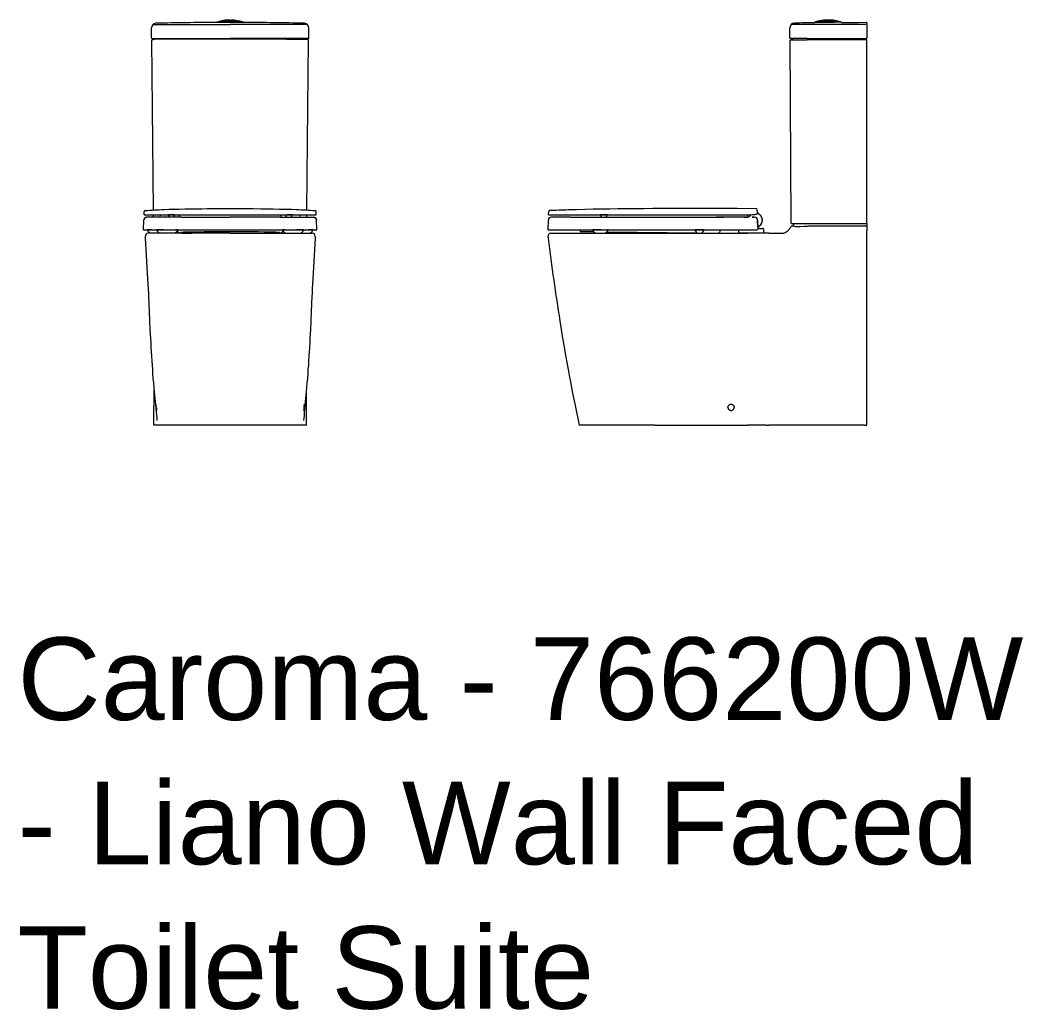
# Model space of a CAD drawing. Header units: millimetres. Extents: x 6670 to 127750, y 41694 to 79093.
# Drawn here: x 78319 to 80385, y 53176 to 55216 of the extents above; entities that cross this region are included whole.
import ezdxf

# ---------------------------------------------------------------- set-up
doc = ezdxf.new("R2010")
doc.units = ezdxf.units.MM
doc.header["$LTSCALE"] = 1000
doc.layers.add('I-E_40_15-FIXTURES', color=8, linetype='Continuous', lineweight=13)
doc.layers.add('I-Z_20_10_90-TEXT', color=7, linetype='Continuous', lineweight=13)
doc.styles.add('1.7mm THIN', font='HelveticaNowDisplay-Thin.ttf', dxfattribs={"height": 1.7})

# ---------------------------------------------------------------- blocks, each defined once
blk = doc.blocks.new('liano wf cc suite side')
for p, q in [((-107.5, 829.2), (-107.5, 829.7)), ((-107.4, 829), (-107.4, 829)), ((-106.5, 829.9), (-66.9, 829.9)), ((-104.9, 830.7), (-104.4, 830.9)), ((-104.9, 830.7), (-104.9, 830.7)), ((-104.8, 830.7), (-104.3, 830.9)), ((-104.2, 830.9), (-104.8, 830.7)), ((-104.8, 830.7), (-104.8, 830.7)), ((-104.6, 830.7), (-104, 830.9)), ((-104.2, 830.8), (-104.6, 830.7)), ((-104.6, 830.7), (-104.6, 830.7)), ((-104.4, 830.7), (-103.8, 830.9)), ((-104.3, 830.7), (-104.4, 830.7)), ((-104.3, 830.9), (-103.7, 831.1)), ((-104, 830.8), (-104.3, 830.7)), ((-103.7, 831), (-104.2, 830.9)), ((-103.6, 831), (-104.2, 830.8)), ((-104, 830.9), (-103.5, 831.1)), ((-103.4, 831), (-104, 830.8)), ((-103.8, 830.9), (-103.2, 831.1)), ((-103.7, 831.1), (-103.1, 831.2)), ((-103.1, 831.2), (-103.7, 831)), ((-103, 831.2), (-103.6, 831)), ((-103.6, 830.7), (-103.4, 830.8)), ((-103.6, 830.7), (-103.4, 830.7)), ((-103.5, 831.1), (-103.1, 831.2)), ((-102.8, 831.2), (-103.4, 831)), ((-103.2, 831.1), (-102.8, 831.2)), ((-103.1, 831.2), (-102.5, 831.4)), ((-103.1, 831.2), (-103.1, 831.2)), ((-103, 831.2), (-103.1, 831.2)), ((-103.1, 831.2), (-103, 831.2)), ((-102.9, 831.3), (-103, 831.2)), ((-103, 831.2), (-102.9, 831.2)), ((-102.9, 831.2), (-103, 831.2)), ((-102.9, 831.3), (-102.5, 831.4)), ((-102.9, 831.3), (-102.9, 831.3)), ((-102.8, 831.3), (-102.9, 831.3)), ((-102.9, 831.3), (-102.9, 831.3)), ((-102.8, 831.3), (-102.9, 831.3)), ((-102.9, 831.2), (-102.8, 831.3)), ((-102.9, 831.2), (-102.9, 831.2)), ((-102.8, 831.2), (-102.9, 831.2)), ((-102.5, 831.4), (-102.8, 831.3)), ((-102.8, 831.3), (-102.8, 831.3)), ((-102.8, 831.3), (-102.8, 831.3)), ((-102.8, 831.3), (-102.8, 831.3)), ((-102.8, 831.3), (-102.8, 831.3)), ((-102.8, 831.3), (-102.8, 831.3)), ((-102.8, 831.3), (-102.8, 831.3)), ((-102.8, 831.3), (-102.8, 831.3)), ((-102.7, 831.3), (-102.8, 831.2)), ((-102.6, 831.2), (-102.8, 831.2)), ((-102.8, 831.2), (-102.8, 831.2)), ((-102.8, 831.2), (-102.7, 831.2)), ((-102.8, 831.2), (-102.8, 831.2)), ((-102.7, 831.3), (-102.7, 831.3)), ((-102.6, 831.3), (-102.7, 831.3)), ((-102.7, 831.2), (-102.6, 831.2)), ((-102.6, 831.4), (-102.5, 831.4)), ((-102.4, 831.4), (-102.6, 831.4)), ((-102.6, 831.3), (-102.6, 831.3)), ((-102.6, 831.3), (-102.6, 831.3)), ((-102.6, 831.3), (-102.6, 831.3)), ((-102.6, 831.3), (-102.6, 831.3)), ((-102.6, 831.3), (-102.6, 831.3)), ((-102.6, 831.3), (-102.6, 831.3)), ((-102.6, 831.2), (-102.6, 831.3)), ((-102.5, 831.2), (-102.6, 831.2)), ((-102.4, 831.4), (-102.5, 831.4)), ((-102.5, 831.4), (-102.5, 831.4)), ((-102.5, 831.3), (-102.4, 831.4)), ((-102.5, 831.4), (-102.5, 831.3)), ((-102.4, 831.4), (-102.5, 831.4)), ((-102.5, 831.4), (-102.4, 831.4)), ((-102.5, 831.4), (-102.5, 831.4)), ((-102.5, 831.4), (-102.5, 831.4)), ((-102.5, 831.4), (-102.4, 831.4)), ((-102.4, 831.3), (-102.5, 831.2)), ((-102.4, 831.4), (-102.3, 831.4)), ((-102.4, 831.4), (-102.4, 831.4)), ((-102.3, 831.4), (-102.4, 831.4)), ((-102.4, 831.4), (-102.3, 831.4)), ((-102.4, 831.4), (-102.4, 831.4)), ((-102.3, 831.3), (-102.4, 831.3)), ((-102.3, 831.4), (-102.2, 831.4)), ((-102.3, 831.4), (-102.3, 831.4)), ((-102.3, 831.4), (-102.3, 831.4)), ((-102.3, 831.4), (-102.3, 831.4)), ((-102.3, 831.4), (-102.3, 831.4)), ((-102.2, 831.3), (-102.3, 831.3)), ((-102.2, 831.4), (-102.2, 831.3)), ((-102.1, 831.4), (-102.2, 831.4)), ((-102.2, 831.4), (-102.1, 831.4)), ((-102.2, 831.4), (-102.2, 831.4)), ((-102.1, 831.4), (-102.1, 831.4)), ((-102.1, 831.4), (-102.1, 831.4)), ((-102.1, 831.4), (-102.1, 831.4)), ((-102.1, 831.4), (-102.1, 831.4)), ((-101.5, 831.3), (-101.3, 831.4)), ((-101.3, 831.4), (-101.2, 831.4)), ((-100.6, 831.9), (-70.1, 831.9)), ((-99.4, 831.9), (-100.6, 831.9)), ((-99.3, 832.1), (-60.7, 832.1)), ((-60.7, 832.1), (-99.3, 832.1)), ((-99, 832.3), (-99, 832.3)), ((-97.7, 832.5), (-97.9, 832.5)), ((-97.9, 832.5), (-97.9, 832.5)), ((-80, 834.4), (-80, 834.3)), ((-70.1, 831.9), (-59.4, 831.9)), ((-53.5, 829.9), (-66.8, 829.9)), ((-61, 832.3), (-61, 832.3)), ((-59.4, 831.9), (-60.6, 831.9)), ((-52.5, 829.5), (-52.5, 829.7)), ((-0.6, 828.9), (-0.6, 828.9)), ((0, 827.5), (0, 825.7)), ((-159, 818.2), (-159, 818.4)), ((-159, 797.5), (-159, 818.2)), ((-156.3, 825.1), (-156.4, 825.1)), ((-156.3, 824.9), (-156.3, 824.9)), ((-123, 824.9), (-125.6, 824.9)), ((0, 825.7), (0, 818.2)), ((0, 818.2), (0, 797.5)), ((-125.6, 796.5), (-158, 796.5)), ((-156, 416), (-158, 792.9)), ((-157.2, 793.8), (-153.4, 794.9)), ((-156.8, 793.5), (-125.6, 793.5)), ((-152.7, 795.6), (-152.5, 796.5)), ((-123, 796.5), (-125.6, 796.5)), ((-125.6, 793.5), (-123, 793.5)), ((-123, 796.5), (-2, 796.5)), ((-2.1, 793.5), (-123, 793.5)), ((-123, 793.5), (-123, 793.5)), ((-6.2, 795.3), (-1.2, 793.9)), ((-0.7, 793.8), (-5.6, 795.1)), ((-5.3, 795.6), (-5.5, 796.5)), ((-2, 793.5), (-2.1, 793.5)), ((-1, 796.5), (-2, 796.5)), ((0, 416), (0, 792.9)), ((-656, 433.3), (-655.7, 439.8)), ((-226, 441.1), (-226.1, 443.7)), ((-226, 441.1), (-225.8, 435.5)), ((-657, 402.2), (-656.3, 423)), ((-656, 433.3), (-244.7, 433.3)), ((-610.5, 428.2), (-610.4, 428.2)), ((-535.8, 433.1), (-549.3, 433.1)), ((-535, 433.1), (-535.8, 433.1)), ((-535, 433.1), (-535.1, 433.1)), ((-534.8, 433.1), (-535, 433.1)), ((-246.2, 428.3), (-245.4, 428.3)), ((-245.4, 428.3), (-246.2, 428.3)), ((-245, 428.3), (-245.4, 433.3)), ((-236.2, 428.2), (-232.7, 428.2)), ((-232.7, 428.2), (-236.2, 428.2)), ((-225.4, 422.9), (-224.7, 404.2)), ((-224.9, 408.3), (-225.3, 421.4)), ((-220.7, 433.3), (-220.6, 433.2)), ((-217.5, 429.5), (-217.7, 429.8)), ((-155, 415), (-123, 415)), ((-151, 415), (-151.9, 411.7)), ((-123, 415), (-120.5, 415)), ((-120.5, 415), (-2, 415)), ((-1, 415), (-2, 415)), ((0, 415), (-1, 415)), ((0, 415), (0, 411.7)), ((-657, 402.2), (-243.6, 402.2)), ((-655.7, 393), (-655.7, 393)), ((-651.2, 395), (-479.4, 395)), ((-578.1, 398), (-588.4, 398.1)), ((-571.4, 397.9), (-578.1, 398)), ((-562.8, 397.8), (-571.5, 397.9)), ((-547.6, 402), (-565.5, 402)), ((-561.5, 402), (-561.5, 402.2)), ((-556, 395), (-556, 395)), ((-556, 395), (-542.7, 395)), ((-547.6, 402), (-534.3, 402)), ((-544.1, 402.2), (-544.1, 402.2)), ((-544.1, 402.2), (-543.5, 402.2)), ((-543.5, 402.2), (-540.4, 402.2)), ((-537.2, 402), (-537.2, 402.2)), ((-349.1, 395), (-536.2, 397.4)), ((-533.2, 402), (-534.3, 402)), ((-479.4, 395), (-433.1, 395)), ((-433.1, 395), (-413.4, 395)), ((-413.4, 395), (-245.9, 395)), ((-335.5, 402), (-354.5, 402)), ((-350.5, 402), (-350.5, 402.2)), ((-339.5, 402.2), (-339.5, 402)), ((-264.1, 395), (-264, 402.2)), ((-252.2, 395), (-264.1, 395)), ((-212.9, 395), (-252.2, 395)), ((-208.5, 395), (-245.9, 395)), ((-243.6, 402.2), (-240.5, 402.2)), ((-240.5, 402.2), (-226.7, 402.2)), ((-228.3, 402.2), (-228.3, 402.2)), ((-227, 402.2), (-226.9, 402.2)), ((-224.5, 404.1), (-224.4, 404.5)), ((-224.4, 404.5), (-224.4, 404.5)), ((-224.3, 405.2), (-215.1, 405.2)), ((-215.1, 405.2), (-214.5, 405.2)), ((-212.4, 395), (-212.9, 395)), ((-212.4, 395), (-212.5, 403.2)), ((-201.9, 395), (-208.5, 395)), ((-201.9, 395), (-178, 395)), ((-154.1, 409.9), (-155, 409.8)), ((-1, 409.4), (-121, 409.4)), ((0, 411.7), (0, 410.2)), ((0, 410.2), (0, 408.1)), ((0, 408.1), (0, 400.7)), ((0, 400.7), (0, 400)), ((0, 395), (0, 400)), ((0, 395.1), (0, 395)), ((0, 389), (0, 395)), ((0, 395), (0, 395)), ((-657.2, 388.3), (-656.8, 385)), ((0, 367.3), (0, 389)), ((0, 8), (0, 367.3)), ((-436.8, 0), (-593, 0)), ((-436.8, 0), (-401, 0)), ((-401, 0), (-385.1, 0)), ((-385.1, 0), (-245.9, 0)), ((-207.7, 0), (-245.9, 0)), ((-207.7, 0), (-201.9, 0)), ((-5, 0), (-201.9, 0)), ((-4.9, 0), (-5, 0)), ((-4.9, 0), (-3, 0)), ((-4.6, 0), (0, 0)), ((-3, 0), (0, 0)), ((0, 0), (0, 8))]:
    blk.add_line(p, q)
for points in [[(-101.5, 831.3), (-101.4, 831.4), (-101.4, 831.4), (-101.4, 831.4), (-101.4, 831.4), (-101.4, 831.4), (-101.5, 831.4), (-101.5, 831.4), (-101.6, 831.4), (-101.9, 831.4), (-102.6, 831.2), (-103.6, 830.9), (-103.8, 830.8), (-103.9, 830.8), (-103.9, 830.7), (-103.9, 830.7), (-103.9, 830.7), (-103.9, 830.7)], [(-103.9, 830.7), (-103.9, 830.7), (-103.9, 830.7), (-103.9, 830.7), (-103.9, 830.7), (-103.7, 830.7), (-103.4, 830.8)], [(-103.5, 830.9), (-103.5, 830.9), (-103.5, 830.8), (-103.5, 830.8), (-103.4, 830.8), (-103.2, 830.9), (-102.7, 831), (-102.1, 831.2), (-101.9, 831.3), (-101.9, 831.3), (-101.9, 831.3), (-101.9, 831.3), (-101.9, 831.3)], [(-101.9, 831.3), (-101.9, 831.3), (-101.9, 831.3), (-101.9, 831.3), (-101.9, 831.3), (-102.2, 831.3), (-102.7, 831.1), (-103.3, 830.9), (-103.5, 830.9), (-103.5, 830.9), (-103.5, 830.9)], [(-52.5, 829.5), (-38.9, 829.5), (-2, 829.5)], [(-125.6, 824.9), (-153.4, 824.9), (-155.5, 824.9), (-156.2, 824.9), (-156.3, 824.9), (-156.3, 824.9), (-156.3, 824.9)], [(-2, 793.5), (-1.2, 793.5), (-0.5, 793.5), (-0.2, 793.5), (-0.2, 793.5), (-0.2, 793.5), (-0.2, 793.5)], [(-228.1, 445.7), (-267.1, 445.8), (-305.4, 445.9), (-344.4, 445.9), (-383.3, 445.9), (-402.5, 445.9), (-421.7, 445.9), (-441.1, 445.8), (-460.7, 445.7), (-486.5, 445.6), (-499.4, 445.4), (-512.3, 445.3), (-529.6, 445.1), (-546.8, 444.8), (-564, 444.5), (-581.2, 444.1), (-598.4, 443.7), (-615.7, 443.2)], [(-244.7, 433.3), (-242.9, 433.3), (-241.1, 433.4), (-238.9, 433.4), (-236.1, 433.6), (-234.4, 433.7), (-232, 433.9), (-231.3, 434), (-229.6, 434.3), (-228.7, 434.4), (-228, 434.5), (-227.4, 434.7), (-226.9, 434.8), (-226.5, 435), (-226.1, 435.1), (-226, 435.3), (-225.8, 435.4), (-225.8, 435.5)], [(-224, 436), (-224.7, 436.7), (-225.2, 437.1), (-225.4, 437.3), (-225.6, 437.6), (-225.7, 437.8), (-225.8, 438), (-225.9, 438.2)], [(-223.5, 435.7), (-224.4, 436.4), (-224.8, 436.8), (-225.3, 437.2)], [(-220.7, 433.3), (-222.9, 435.1), (-224, 436)], [(-610.5, 428.2), (-616.3, 428.3), (-625.4, 428.3), (-630, 428.3), (-641.4, 428.3), (-646.1, 428.3), (-648.4, 428.3), (-650.8, 428.3)], [(-610.4, 428.2), (-616.3, 428.3), (-625.4, 428.3), (-630, 428.3), (-641.4, 428.3), (-646.1, 428.3), (-648.4, 428.3), (-650.8, 428.3)], [(-610.5, 428.2), (-566.4, 428.1), (-530.4, 428.1), (-461.7, 428), (-401.7, 428), (-371.7, 428), (-351.7, 428)], [(-537.2, 428.1), (-486.8, 428.1), (-424.5, 428), (-382.9, 428), (-362.1, 428), (-351.7, 428)], [(-351.7, 428), (-324.9, 428.1), (-295.3, 428.2)], [(-261.1, 428.4), (-273.9, 428.5), (-284.5, 428.5), (-292.3, 428.5), (-300.8, 428.4), (-310.8, 428.2)], [(-261.1, 428.4), (-273.9, 428.5), (-284.5, 428.5), (-292.3, 428.5), (-300.8, 428.4), (-310.8, 428.2)], [(-252.7, 428.3), (-252.7, 428.3), (-252.3, 428.3), (-248.5, 428.3), (-246.2, 428.3)], [(-225.3, 421.4), (-225.3, 421), (-225.2, 420.6), (-225.1, 420.3)], [(-225.1, 420.3), (-224.9, 420), (-224.7, 419.7), (-224.4, 419.4)], [(-565.5, 402), (-565.2, 401.3), (-564.8, 400.4), (-564.5, 399.8), (-564, 399.2), (-563.5, 398.5), (-563, 398), (-562.5, 397.4), (-561.9, 397), (-561.4, 396.6), (-560.8, 396.3), (-560.1, 395.9), (-559.3, 395.6), (-558.5, 395.3), (-557.8, 395.2), (-557.1, 395.1), (-556.2, 395), (-556, 395)], [(-542.7, 395), (-541.8, 395), (-541, 395.1), (-540.3, 395.3), (-539.5, 395.5), (-538.8, 395.8), (-538, 396.2), (-537.5, 396.5), (-536.9, 396.9), (-536.4, 397.3), (-535.8, 397.8), (-535.3, 398.3), (-534.7, 399), (-534.3, 399.6), (-533.9, 400.3), (-533.5, 401.1), (-533.2, 401.9), (-533.2, 402)], [(-223.9, 406.6), (-224, 406.3), (-224.2, 405.6), (-224.4, 404.9), (-224.4, 404.5)], [(-223.9, 406.6), (-224, 406.2), (-224.2, 405.4), (-224.3, 405.2)], [(-223.9, 406.6), (-223.5, 407.4), (-223.1, 408.1), (-222.8, 408.6), (-222.5, 409), (-221.9, 409.7), (-221.3, 410.4), (-220.9, 410.9), (-220.4, 411.3)], [(-178, 395), (-176.5, 395), (-175.7, 395.1), (-175, 395.2), (-174, 395.3), (-173, 395.4), (-172, 395.6), (-170.9, 395.9), (-169.8, 396.3), (-168.7, 396.7), (-167.7, 397.1), (-166.7, 397.6), (-165.8, 398.2), (-164.9, 398.8), (-164, 399.4), (-163.2, 400.1), (-162.5, 400.8), (-161.8, 401.5), (-161.2, 402.2), (-160.7, 402.7), (-160.3, 403.3), (-159.8, 403.9), (-159.4, 404.5), (-158.5, 405.8), (-157.8, 407.1), (-157, 408.4)], [(-149.4, 409.4), (-152.6, 409.4), (-155.2, 409.4)], [(-149.4, 409.4), (-147.1, 409.3), (-145.8, 409.3), (-143.5, 409.3), (-141.8, 409.3), (-138.1, 409.3), (-129, 409.4), (-121, 409.4)], [(-632.7, 215), (-629.8, 197), (-626.9, 179), (-623.8, 161.1), (-620.7, 143.1), (-617.5, 125.2), (-614.3, 107.2), (-612.6, 98.3), (-610.9, 89.3), (-608.6, 77.4), (-606.3, 65.5), (-604, 53.5), (-601.3, 40.1), (-598.6, 26.8), (-595.8, 13.4), (-593, 0)], [(-286.5, 36.5), (-286.5, 37.2), (-286.4, 37.8), (-286.2, 38.5), (-285.9, 39.1), (-285.6, 39.7), (-285.2, 40.3), (-284.8, 40.8), (-284.4, 41.2), (-283.9, 41.6), (-283.4, 41.9), (-282.8, 42.2), (-282.2, 42.5), (-281.6, 42.7), (-280.9, 42.8), (-280.2, 42.8), (-279.5, 42.8), (-278.8, 42.7), (-278.1, 42.6), (-277.5, 42.3), (-276.8, 42), (-276.2, 41.6), (-275.7, 41.2), (-275.2, 40.7), (-274.7, 40.2), (-274.4, 39.6), (-274.1, 39), (-273.8, 38.4), (-273.6, 37.8), (-273.5, 37.1), (-273.5, 36.4)], [(-286.5, 36.5), (-286.5, 35.9), (-286.4, 35.3), (-286.2, 34.7), (-286, 34.1), (-285.8, 33.5), (-285.4, 33), (-285.1, 32.5), (-284.7, 32), (-284.2, 31.6), (-283.7, 31.2), (-283.2, 30.9), (-282.6, 30.6), (-282, 30.4), (-281.3, 30.2), (-280.6, 30.1), (-279.9, 30.1), (-279.2, 30.1), (-278.5, 30.2), (-277.8, 30.4), (-277.2, 30.7), (-276.6, 31), (-276, 31.4), (-275.5, 31.8), (-275, 32.4), (-274.6, 32.9), (-274.3, 33.4), (-274, 34), (-273.8, 34.5), (-273.6, 35.2), (-273.5, 35.8), (-273.5, 36.4)]]:
    blk.add_lwpolyline(points)
for centre, radius, start, end in [((-149.5, 818.4), 9.5, 91.8113, 180), ((-50.6, -2307.7), 3137.2, 91.0374, 91.8124), ((-107.2, 829.7), 0.25, 108.529, 180), ((-107.2, 829.2), 0.25, 180.0035, 237.8673), ((-80, 748.4), 86, 106.3638, 108.529), ((-206, 1188.2), 371.5, 285.7842, 286.1795), ((-162.8, 1037.7), 214.9, 285.7623, 286.1992), ((-60, 678.4), 158.8, 105.6849, 106.2763), ((-79.5, 754.8), 79.6, 105.8224, 107.5125), ((-80, 748.4), 86, 103.8948, 105.5995), ((-100.6, 831.6), 0.25, 90.008, 103.8868), ((-98.9, 831.8), 0.5, 102.7716, 167.2839), ((-98.9, 831.8), 0.5, 102.7704, 167.2864), ((-98.9, 831.8), 0.5, 143.9452, 157.2874), ((-98.9, 831.8), 0.499, 126.311, 136.553), ((-80, 748.4), 86, 102.0335, 102.7687), ((-80, 748.4), 86, 102.0335, 102.7687), ((-80, 748.4), 86, 102.0335, 102.7687), ((-80, 748.4), 86, 90, 102.0393), ((-80, 748.4), 86, 95.3377, 102.0393), ((-80, 748.4), 85.9, 90, 101.8561), ((-80, 748.4), 86, 77.2313, 90), ((-80, 748.4), 86, 77.2313, 90), ((-80, 748.4), 86, 77.2313, 90), ((-61.1, 831.8), 0.5, 12.7158, 77.2284), ((-61.1, 831.8), 0.5, 12.7133, 77.2296), ((-61.1, 831.8), 0.499, 12.6864, 53.9403), ((-59.4, 831.6), 0.25, 76.1132, 89.9921), ((-80, 748.4), 86, 71.471, 76.1052), ((-52.8, 829.7), 0.25, 0, 71.471), ((-2, 827.5), 2, 360, 90.0056), ((-153.9, 826.3), 2.68, 207.1638, 209.3171), ((-129.1, -260252.2), 261077.1, 89.972115, 89.998671), ((-157, 792.9), 1, 105, 180.3005), ((-153.7, 795.8), 1, 285, 345), ((-4.3, 795.8), 1, 195, 255), ((-1, 797.5), 1, 270, 0), ((-1, 792.9), 1, 360, 75.0243), ((-653.7, 439.7), 2, 92.4303, 178), ((-499.3, -3214.4), 3659.4, 91.8226, 92.4203), ((-228.1, 443.7), 2, 2.0001, 89.8113), ((-223.7, 438.7), 2.24, 180.7593, 193.1717), ((-222, 438.8), 3.91, 182.0726, 185.2989), ((-224.3, 438.6), 1.61, 193.8894, 209.437), ((7, 707), 356.1, 229.6918, 230.238), ((-650.8, 422.8), 5.5, 90.0536, 178), ((-549.3, 434.1), 1, 233.1219, 269.9997), ((-549.3, 434.1), 1, 233.1239, 269.9997), ((-542.1, 433.1), 7, 180, 225.7723), ((-542, 433.1), 7, 180, 225.7732), ((-542, 433.1), 7, 314.1226, 360), ((-534.8, 434.1), 1, 270.0109, 306.87), ((-302.5, -5019.7), 5448.2, 89.4758, 89.5641), ((-255.8, -994.8), 1423.1, 89.614, 89.8682), ((-245.2, 431.8), 3.5, 269.5976, 327.5864), ((-245.2, 428.3), 0.00134, 319.6303, 210.1383), ((-245.2, 431.8), 3.5, 269.6364, 273.0102), ((-230, 422.2), 14.5, 129.065, 147.5804), ((-230.9, 422.7), 5.5, 2, 89.9343), ((-230, 422.2), 14.5, 40.176, 49.5597), ((-230, 422.2), 14.5, 311.2552, 349.3376), ((-230, 422.1), 14.5, 311.5016, 328.7591), ((-230, 422.1), 14.5, 38.0624, 42.2043), ((-230, 422.2), 14.5, 318.6031, 321.9402), ((-230, 422.2), 14.5, 22.8107, 40.1469), ((-230, 422.2), 14.5, 322.5703, 360), ((-230, 422.2), 14.5, 328.7433, 347.3385), ((-230, 422.2), 14.5, 17.2117, 22.8153), ((-230, 422.2), 14.5, 360, 17.2119), ((-230, 422.2), 14.5, 347.3251, 349.1506), ((-230, 422.2), 14.5, 349.1536, 6.1033), ((-230, 422.2), 14.5, 1.2916, 9.2811), ((-230, 422.2), 14.5, 359.4435, 7.1566), ((-1, 416), 1, 270, 0), ((-651.2, 389), 6, 90, 187.0717), ((-611.9, 397), 20.9, 9.7662, 14.1899), ((-588.3, 401.1), 3, 189.7661, 269.2631), ((-345, 405), 9.95, 197.2313, 342.7687), ((-345, 404.9), 9.92, 208.9826, 216.385), ((-345, 404.9), 9.91, 323.6882, 329.3263), ((-345, 404.9), 9.91, 324.3885, 329.1869), ((-306.9, 397.5), 3, 305.0031, 351.4871), ((-277.1, 393), 27.1, 160.2605, 171.4871), ((-226.7, 404.2), 2.02, 269.9915, 2.0116), ((-226.9, 404.6), 2.46, 316.1119, 347.4133), ((-213.8, 402.5), 10.9, 150.9527, 157.4805), ((-209.7, 399.2), 16.1, 131.5533, 136.7359), ((-214.5, 403.2), 2, 1, 90), ((-154.8, 407.3), 2.5, 95, 152.4086), ((-154.3, 412.3), 2.5, 275, 345)]:
    blk.add_arc(centre, radius, start, end)
for centre, major_axis, ratio, start_param, end_param in [((-158, 797.5), (0, -1), 1, 4.712389, 6.283185), ((-155, 416), (0, 1), 1, 1.576037, 3.141405), ((-564.3, 473.8), (82.5, -748.1), 0.13584, 4.816398, 5.050627)]:
    blk.add_ellipse(centre, major_axis=major_axis, ratio=ratio, start_param=start_param, end_param=end_param)
blk = doc.blocks.new('liano wf cc suite front')
for p, q in [((-27.5, 829.2), (-27.5, 829.7)), ((-27.4, 829.9), (27.4, 829.9)), ((-19.4, 831.9), (-20.6, 831.9)), ((-19.4, 831.9), (-18.1, 831.9)), ((-18.1, 831.9), (19.4, 831.9)), ((-6.4, 831), (-5.9, 831)), ((-6.2, 831.2), (-5.7, 831.2)), ((-3.7, 830.7), (-3.6, 830.8)), ((-3.7, 830.7), (-3.2, 830.7)), ((-3.5, 834), (-3.5, 832.5)), ((-3.5, 832.5), (-1.5, 832.5)), ((-3.3, 831.3), (-3.2, 831.4)), ((-3.2, 831.4), (-2.8, 831.4)), ((-2.5, 830.8), (-2.4, 831)), ((-2.5, 830.7), (-2.5, 830.8)), ((-2.3, 830.7), (-2.5, 830.7)), ((-2.4, 831.1), (-2.3, 831.2)), ((-2.4, 831), (-2.4, 831.1)), ((-2.3, 831.4), (-2, 831.4)), ((-2.3, 831.3), (-2.3, 831.4)), ((-2.3, 831.2), (-2.3, 831.3)), ((-2, 830.7), (-2.3, 830.7)), ((-2, 831.4), (-1.9, 831.4)), ((-1.9, 831.1), (-2, 830.9)), ((-2, 830.9), (-2, 830.8)), ((-2, 830.8), (-2, 830.7)), ((-1.9, 831.3), (-1.7, 831.4)), ((-1.9, 831.4), (-1.9, 831.3)), ((-1.9, 831.2), (-1.9, 831.1)), ((-1.9, 831.2), (-1.9, 831.2)), ((-1.9, 831.2), (-1.9, 831.2)), ((-1.9, 831.2), (-1.9, 831.2)), ((-1.9, 831.2), (-1.9, 831.2)), ((-1.8, 831.2), (-1.9, 831.2)), ((-1.7, 831.3), (-1.8, 831.2)), ((-1.8, 831.2), (-1.8, 831.2)), ((-1.8, 831.2), (-1.8, 831.2)), ((-1.7, 831.4), (-1.6, 831.4)), ((-1.7, 831.4), (-1.7, 831.4)), ((-1.7, 831.3), (-1.7, 831.3)), ((-1.6, 831.3), (-1.7, 831.3)), ((-1.6, 831.4), (-1.5, 831.4)), ((-1.6, 831.3), (-1.6, 831.3)), ((-1.5, 831.3), (-1.6, 831.3)), ((-1.5, 832.5), (-1.5, 834)), ((-1.5, 831.4), (-1.2, 831.4)), ((-1.4, 831.3), (-1.5, 831.3)), ((-1.4, 831.3), (-1.4, 831.3)), ((-1.3, 831.3), (-1.4, 831.3)), ((-1.2, 831.3), (-1.3, 831.3)), ((-1.2, 831.4), (-1.2, 831.3)), ((-1.2, 831.3), (-1.2, 831.3)), ((-0.4, 831.9), (-0.4, 833.9)), ((0.4, 833.9), (0.4, 831.9)), ((0.9, 834.4), (1.5, 834.4)), ((1.5, 832.5), (1.5, 834.4)), ((3.5, 832.5), (1.5, 832.5)), ((1.8, 831.4), (2.2, 831.4)), ((1.9, 831.2), (1.8, 831.4)), ((2, 831), (1.9, 831.2)), ((2.1, 830.9), (2, 831)), ((2.2, 830.7), (2.1, 830.9)), ((2.2, 831.4), (2.3, 831.3)), ((2.6, 830.7), (2.2, 830.7)), ((2.3, 831.4), (2.4, 831.4)), ((2.3, 831.4), (2.3, 831.4)), ((2.3, 831.3), (2.3, 831.4)), ((2.4, 831.4), (2.5, 831.4)), ((2.4, 831.2), (2.4, 831)), ((2.4, 831.2), (2.4, 831.2)), ((2.4, 831.2), (2.4, 831.2)), ((2.5, 831.2), (2.4, 831.2)), ((2.4, 831), (2.5, 830.9)), ((2.5, 831.4), (2.6, 831.4)), ((2.5, 831.3), (2.5, 831.2)), ((2.6, 831.3), (2.5, 831.3)), ((2.5, 830.9), (2.6, 830.7)), ((2.6, 831.4), (2.8, 831.4)), ((2.7, 831.3), (2.6, 831.3)), ((2.7, 831.3), (2.7, 831.3)), ((2.8, 831.3), (2.7, 831.3)), ((2.8, 831.4), (2.9, 831.4)), ((2.8, 831.4), (2.8, 831.4)), ((2.9, 831.3), (2.8, 831.3)), ((2.9, 831.4), (3, 831.4)), ((3, 831.3), (2.9, 831.3)), ((3, 831.4), (3.1, 831.4)), ((3.1, 831.3), (3, 831.3)), ((3.1, 831.4), (3.2, 831.4)), ((3.1, 831.3), (3.1, 831.3)), ((3.2, 831.2), (3.1, 831.3)), ((3.2, 831.4), (3.3, 831.4)), ((3.3, 831.2), (3.2, 831.2)), ((3.3, 831.4), (3.4, 831.3)), ((3.3, 831.2), (3.3, 831.2)), ((3.3, 831.2), (3.3, 831.2)), ((3.4, 831.1), (3.3, 831.2)), ((3.4, 831.3), (3.5, 831.3)), ((3.5, 830.9), (3.4, 831.1)), ((3.5, 834.3), (3.5, 832.5)), ((3.5, 831.3), (3.6, 831.4)), ((3.5, 831.3), (3.5, 831.3)), ((3.6, 830.7), (3.5, 830.9)), ((3.6, 831.4), (3.7, 831.4)), ((4, 830.7), (3.6, 830.7)), ((3.7, 831.4), (3.9, 831.4)), ((3.9, 831.3), (3.8, 831.2)), ((3.8, 831.2), (3.9, 831)), ((3.8, 831.2), (3.8, 831.2)), ((3.8, 831.2), (3.8, 831.2)), ((3.8, 831.2), (3.8, 831.2)), ((3.9, 831.4), (4, 831.4)), ((3.9, 831.3), (3.9, 831.3)), ((4, 831.3), (3.9, 831.3)), ((3.9, 831), (3.9, 830.8)), ((3.9, 830.8), (4, 830.7)), ((4, 831.4), (4.1, 831.4)), ((4.1, 831.3), (4, 831.3)), ((4.1, 831.4), (4.3, 831.4)), ((4.2, 831.3), (4.1, 831.3)), ((4.3, 831.3), (4.2, 831.3)), ((4.3, 831.4), (4.4, 831.4)), ((4.3, 831.3), (4.3, 831.3)), ((4.4, 831.3), (4.3, 831.3)), ((4.4, 831.4), (4.5, 831.4)), ((4.5, 831.2), (4.4, 831.3)), ((4.5, 831.4), (4.7, 831.4)), ((4.6, 831.2), (4.5, 831.2)), ((4.6, 831.2), (4.6, 831.2)), ((4.7, 831.2), (4.6, 831.2)), ((4.7, 831.4), (4.8, 831.3)), ((4.7, 831.2), (4.7, 831.2)), ((4.7, 831.1), (4.7, 831.2)), ((4.8, 830.9), (4.7, 831.1)), ((4.8, 831.3), (4.9, 831.3)), ((4.9, 830.7), (4.8, 830.9)), ((4.9, 831.3), (5, 831.3)), ((5.4, 830.7), (4.9, 830.7)), ((5, 831.3), (5, 831.2)), ((5, 831.2), (5.1, 831.2)), ((5.1, 831.2), (5.2, 831)), ((5.1, 831.2), (5.1, 831.2)), ((5.2, 831), (5.3, 830.8)), ((5.3, 830.8), (5.4, 830.7)), ((7.3, 831.4), (7.7, 831.4)), ((7.3, 831.3), (7.3, 831.4)), ((7.9, 830.7), (7.9, 830.8)), ((7.9, 830.7), (8.4, 830.7)), ((20.6, 831.9), (19.4, 831.9)), ((27.5, 829.2), (27.5, 829.7)), ((-162.3, 797.5), (-162.3, 818.2)), ((162.3, 797.5), (162.3, 818.2)), ((-161.3, 796.5), (-117, 796.5)), ((-158.2, 443), (-161.3, 792.9)), ((-160.6, 793.8), (-156.7, 794.9)), ((-115.5, 795.1), (-156.3, 795.1)), ((-156, 795.6), (-155.8, 796.5)), ((-117, 796.5), (0, 796.5)), ((115.5, 795.1), (-115.5, 795.1)), ((117, 796.5), (0, 796.5)), ((115.5, 795.1), (156.3, 795.1)), ((161.3, 796.5), (117, 796.5)), ((156, 795.6), (155.8, 796.5)), ((160.6, 793.8), (156.7, 794.9)), ((158.2, 443), (161.3, 792.9)), ((-177.2, 433.3), (-177, 439.9)), ((-116.4, 444.8), (-116.7, 444.8)), ((116.7, 444.8), (116.5, 444.8)), ((177.2, 433.3), (177, 439.9)), ((-178.3, 402.1), (-177.6, 422.9)), ((-177.2, 433.3), (0, 433.3)), ((-158.1, 428.3), (-158.2, 433.3)), ((-146.3, 428.4), (-146.2, 428.4)), ((-133.7, 428.4), (-133.5, 428.4)), ((-121, 433.1), (-128.3, 433.1)), ((-117.9, 433.1), (-127.3, 433.1)), ((-121, 433.1), (-119, 433.1)), ((-119, 433.1), (-117.1, 433.1)), ((-113.9, 433.1), (-117.9, 433.1)), ((-117.1, 433.1), (-113.8, 433.1)), ((-105, 433.3), (-105, 429.5)), ((-105, 433.3), (-105, 428.4)), ((-100.1, 428.3), (-102, 428.2)), ((0, 433.3), (177.2, 433.3)), ((102, 428.2), (100.1, 428.3)), ((105, 428.4), (105, 433.3)), ((105, 428.4), (105, 429.5)), ((105, 428.4), (105, 429.5)), ((113.8, 433.1), (117.1, 433.1)), ((119, 433.1), (117.1, 433.1)), ((119, 433.1), (121, 433.1)), ((120.2, 433.1), (119.2, 433.1)), ((127.8, 433.1), (120.2, 433.1)), ((128.3, 433.1), (121, 433.1)), ((133.7, 428.4), (133.5, 428.4)), ((146.2, 428.4), (146.3, 428.4)), ((158.1, 428.3), (158.2, 433.3)), ((178.3, 402.1), (177.6, 422.9)), ((-178.3, 402.1), (-178.3, 402.1)), ((-178.3, 402.1), (0, 402.1)), ((-161.5, 402), (-171, 402)), ((0, 395), (-169, 395)), ((-167, 402), (-167, 402.1)), ((-161.5, 402), (-151.5, 402)), ((-137.4, 402), (-151.5, 402)), ((-147.5, 402), (-147.5, 402.1)), ((-117.3, 395), (-142, 395)), ((-137.4, 402), (-112.8, 402)), ((-107.8, 402), (-112.8, 402)), ((-111.8, 402), (-111.8, 402.1)), ((-108.5, 402), (-108.6, 402.1)), ((-96, 395), (-96, 395.3)), ((-92.5, 395), (-96, 395)), ((-83.2, 395), (-92.5, 395)), ((0, 402.1), (178.3, 402.1)), ((0, 395), (169, 395)), ((91.7, 395), (83.2, 395)), ((95.6, 395), (91.7, 395)), ((95.6, 395), (95.6, 395.3)), ((112.8, 402), (107.8, 402)), ((107.8, 398.7), (107.8, 398.7)), ((108.6, 402.1), (108.5, 402)), ((111.8, 402), (111.8, 402.1)), ((112.8, 402), (137.4, 402)), ((151.5, 402), (137.4, 402)), ((142, 395), (161.5, 395)), ((147.5, 402), (147.5, 402.1)), ((151.5, 402), (161.5, 402)), ((171, 402), (161.5, 402)), ((167, 402), (167, 402.1)), ((178.3, 402.1), (178.3, 402.1)), ((-175, 388.7), (-174.8, 385)), ((175, 388.7), (174.8, 385)), ((-168.4, 266.3), (-168.4, 266.3)), ((168.4, 266.3), (168.4, 266.3)), ((-157, 8), (-156.9, 71.9)), ((157, 8), (156.9, 71.9)), ((-157, 0), (-157, 8)), ((157, 0), (-157, 0)), ((157, 0), (157, 8))]:
    blk.add_line(p, q)
for points in [[(-5.7, 831.2), (-5.7, 831.2), (-5.7, 831.2), (-5.8, 831.3), (-5.9, 831.3), (-6, 831.4), (-6.4, 831.4), (-6.8, 831.4), (-7.3, 831.4), (-7.5, 831.3), (-7.8, 831.2), (-7.9, 831.2), (-8, 831.1), (-8.2, 831.1), (-8.2, 831), (-8.2, 831), (-8.2, 830.9), (-8.2, 830.9), (-8.1, 830.8), (-8.1, 830.8), (-7.9, 830.8), (-7.7, 830.7), (-7.4, 830.7), (-7, 830.7)], [(-6.2, 831.2), (-6.2, 831.2), (-6.3, 831.2), (-6.5, 831.3), (-6.8, 831.3), (-7.1, 831.3), (-7.4, 831.2), (-7.5, 831.2), (-7.6, 831.1), (-7.7, 831.1), (-7.7, 831), (-7.8, 831), (-7.7, 831), (-7.7, 830.9), (-7.6, 830.9), (-7.5, 830.9), (-7.4, 830.8), (-7, 830.8)], [(-7, 830.7), (-6.7, 830.8), (-6.4, 830.8), (-6.1, 830.9), (-5.9, 831)], [(-7, 830.8), (-6.6, 830.9), (-6.4, 831)], [(-3.3, 831.3), (-3.5, 831.4), (-3.6, 831.4), (-4, 831.4), (-4.3, 831.4), (-4.7, 831.4), (-4.9, 831.3), (-5.1, 831.3), (-5.3, 831.2), (-5.4, 831.1), (-5.5, 831.1), (-5.5, 831), (-5.5, 831), (-5.4, 830.9), (-5.4, 830.9), (-5.3, 830.8), (-5.2, 830.8), (-5, 830.7), (-4.5, 830.7), (-4.1, 830.7), (-3.6, 830.8)], [(-4.2, 831.3), (-4.6, 831.2), (-4.8, 831.2), (-4.9, 831.1), (-5, 831.1), (-5, 831), (-5, 831), (-5, 831), (-4.9, 830.9), (-4.8, 830.9), (-4.6, 830.9), (-4.2, 830.8)], [(-4.2, 830.8), (-3.8, 830.9), (-3.6, 830.9), (-3.5, 831), (-3.5, 831.1), (-3.4, 831.1), (-3.4, 831.1), (-3.5, 831.2), (-3.5, 831.2), (-3.6, 831.2), (-3.8, 831.3), (-4.2, 831.3)], [(0.2, 831.4), (-0.1, 831.4), (-0.3, 831.4), (-0.6, 831.3), (-0.8, 831.3), (-0.8, 831.2), (-0.9, 831.2), (-1, 831.1), (-1, 831.1), (-1, 831), (-1, 831), (-0.9, 830.9), (-0.9, 830.9), (-0.7, 830.8), (-0.4, 830.8), (-0.1, 830.7), (0.2, 830.7)], [(0.2, 831.3), (-0.1, 831.3), (-0.3, 831.2), (-0.5, 831.2), (-0.5, 831.1), (-0.6, 831.1), (-0.6, 831.1), (-0.6, 831), (-0.6, 831), (-0.5, 831), (-0.4, 830.9), (-0.2, 830.9), (-0.1, 830.9), (0.2, 830.8)], [(0.2, 830.7), (0.5, 830.7), (0.8, 830.7), (1, 830.8), (1.1, 830.8), (1.3, 830.9), (1.4, 831), (1.4, 831), (1.4, 831.1), (1.4, 831.1), (1.3, 831.2), (1.2, 831.3), (1.1, 831.3), (0.8, 831.4), (0.6, 831.4), (0.2, 831.4)], [(0.2, 830.8), (0.6, 830.9), (0.8, 830.9), (0.9, 831), (1, 831), (1, 831), (1, 831.1), (1, 831.1), (0.9, 831.2), (0.8, 831.2), (0.7, 831.2), (0.5, 831.3), (0.2, 831.3)], [(7.3, 831.3), (7.1, 831.4), (6.8, 831.4), (6.3, 831.4), (6, 831.4), (5.8, 831.3), (5.7, 831.3), (5.6, 831.2), (5.6, 831.2), (5.6, 831.1), (5.6, 831.1), (5.8, 831), (5.9, 830.9), (6.1, 830.9), (6.4, 830.8), (6.8, 830.7)], [(6.8, 831.3), (6.6, 831.3), (6.4, 831.3), (6.2, 831.2), (6.1, 831.2), (6.1, 831.2), (6.1, 831.2), (6.1, 831.1), (6.1, 831.1), (6.2, 831), (6.4, 830.9), (6.6, 830.9), (6.8, 830.8)], [(6.8, 830.8), (7.1, 830.8), (7.3, 830.9), (7.5, 830.9), (7.6, 830.9), (7.6, 831), (7.6, 831), (7.6, 831), (7.6, 831.1), (7.5, 831.1), (7.4, 831.2), (7.2, 831.2), (6.8, 831.3)], [(6.8, 830.7), (7.1, 830.7), (7.4, 830.7), (7.6, 830.7), (7.9, 830.8)], [(-159.5, 824.9), (-146.6, 824.9), (-117, 824.9)], [(-117, 824.9), (-32.3, 825), (0, 825.1)], [(117, 824.9), (32.3, 825), (0, 825.1)], [(159.5, 824.9), (146.6, 824.9), (117, 824.9)], [(-175.2, 441.8), (-170.3, 442.2), (-165.5, 442.5), (-160.6, 442.9), (-155.7, 443.2), (-150.9, 443.4), (-146, 443.7), (-141.1, 443.9), (-136.2, 444.1), (-126.5, 444.5), (-116.7, 444.8)], [(-116.4, 444.8), (-105.1, 445), (-93.3, 445.3), (-83.3, 445.4), (-68.2, 445.6), (-58.2, 445.7), (-47.2, 445.8), (-27.2, 445.9), (-9.1, 445.9), (0, 445.9)], [(0, 445.9), (18.1, 445.9), (36.2, 445.8), (47.2, 445.8), (63.2, 445.7), (78.3, 445.5), (88.3, 445.4), (100.7, 445.1), (112, 444.9), (116.5, 444.8)], [(116.7, 444.8), (126.5, 444.5), (136.2, 444.1), (141.1, 443.9), (146, 443.7), (150.9, 443.4), (155.7, 443.2), (160.6, 442.9), (165.5, 442.5), (170.3, 442.2), (175.2, 441.8)], [(-102, 428.2), (-142.6, 428.1), (-166, 428.1), (-171.4, 428), (-172.1, 428), (-172.6, 428), (-173.3, 427.9), (-173.9, 427.7), (-174.5, 427.5), (-174.9, 427.3), (-175.3, 427), (-175.7, 426.7), (-176.1, 426.3), (-176.4, 425.9), (-176.7, 425.5), (-177, 425), (-177.2, 424.6), (-177.4, 424), (-177.5, 423.4), (-177.6, 422.7)], [(-133.7, 428.4), (-147.3, 428.4), (-167.8, 428.3), (-172.1, 428.3)], [(-100.1, 428.3), (-72.4, 428.3), (-46.2, 428.3), (-14.3, 428.3), (0, 428.3)], [(100.1, 428.3), (72.4, 428.3), (46.2, 428.3), (14.3, 428.3), (0, 428.3)], [(102, 428.2), (142.6, 428.1), (166, 428.1), (171.4, 428), (172.1, 428), (172.6, 428), (173.3, 427.9), (173.9, 427.7), (174.5, 427.5), (174.9, 427.3), (175.3, 427), (175.7, 426.7), (176.1, 426.3), (176.4, 425.9), (176.7, 425.5), (177, 425), (177.2, 424.6), (177.4, 424), (177.5, 423.4), (177.6, 422.7)], [(133.7, 428.4), (147.3, 428.4), (167.8, 428.3), (172.1, 428.3)], [(-161.5, 395), (-162.1, 395), (-162.7, 395.1), (-163.2, 395.2), (-163.8, 395.3), (-164.3, 395.4), (-164.8, 395.6), (-165.3, 395.9), (-165.8, 396.1), (-166.3, 396.4), (-166.8, 396.7), (-167.3, 397.1), (-167.7, 397.5), (-168.4, 398.2), (-169.1, 398.9), (-169.7, 399.8), (-170.3, 400.7), (-170.8, 401.7), (-171, 402)], [(-142, 395), (-142.6, 395), (-143.3, 395.1), (-143.9, 395.2), (-144.6, 395.4), (-145.3, 395.6), (-146.1, 396), (-146.7, 396.3), (-147.4, 396.7), (-147.8, 397.1), (-148.3, 397.5), (-148.8, 397.9), (-149.4, 398.6), (-149.8, 399.2), (-150.3, 399.9), (-150.8, 400.6), (-151.2, 401.4), (-151.5, 402)], [(-107.8, 402), (-108.3, 401.2), (-108.7, 400.4), (-109.2, 399.6), (-109.6, 399), (-110.1, 398.4), (-110.6, 397.9), (-111, 397.5), (-111.5, 397.1), (-112, 396.7), (-112.6, 396.3), (-113.2, 396), (-114, 395.6), (-114.8, 395.4), (-115.4, 395.2), (-116, 395.1), (-116.7, 395), (-117.3, 395)], [(-83.2, 395), (-90, 395.1), (-95.5, 395.3), (-98.8, 395.4), (-101.2, 395.5), (-102.6, 395.6), (-103.7, 395.7), (-104.3, 395.8), (-104.9, 395.9), (-105.3, 396.1), (-105.8, 396.2), (-106.1, 396.4), (-106.5, 396.6), (-106.9, 397), (-107, 397.2), (-107.3, 397.6), (-107.5, 398), (-107.7, 398.4), (-107.8, 398.7)], [(0, 398), (-24.7, 398), (-37.4, 397.9), (-53.3, 397.8), (-66.4, 397.7), (-79.2, 397.5), (-85.2, 397.4), (-91.3, 397.3), (-94.7, 397.2), (-96.2, 397.1), (-98.3, 397), (-99.5, 396.9), (-100.1, 396.8), (-100.6, 396.7), (-101, 396.6), (-101.3, 396.5), (-101.4, 396.4), (-101.5, 396.3), (-101.5, 396.2)], [(-101.5, 396.2), (-101.5, 396.2), (-101.4, 396.1), (-101.3, 396), (-101.2, 396), (-100.9, 395.9), (-100.5, 395.8), (-100.1, 395.7), (-99.3, 395.6), (-97.4, 395.5), (-96.2, 395.4), (-92.1, 395.3), (-86.5, 395.1), (-79.1, 395)], [(101.5, 396.2), (101.5, 396.3), (101.4, 396.4), (101.2, 396.5), (100.8, 396.7), (100.5, 396.7), (99.8, 396.8), (98.9, 396.9), (97, 397), (94.3, 397.2), (88.8, 397.3), (84.3, 397.4), (77, 397.6), (70.1, 397.7), (58.6, 397.8), (48.5, 397.9), (34.1, 398), (14.2, 398), (0, 398)], [(79.1, 395), (87.8, 395.2), (93.4, 395.3), (96.7, 395.5), (99, 395.6), (100.2, 395.7), (100.7, 395.8), (101.1, 395.9), (101.3, 396), (101.4, 396.1), (101.5, 396.2), (101.5, 396.2)], [(83.2, 395), (90, 395.1), (95.5, 395.3), (98.8, 395.4), (101.2, 395.5), (102.6, 395.6), (103.7, 395.7), (104.3, 395.8), (104.9, 395.9), (105.3, 396.1), (105.8, 396.2), (106.1, 396.4), (106.5, 396.6), (106.9, 397), (107, 397.2), (107.3, 397.6), (107.5, 398), (107.7, 398.4), (107.8, 398.7)], [(107.8, 402), (108.3, 401.2), (108.7, 400.4), (109.2, 399.6), (109.6, 399), (110.1, 398.4), (110.6, 397.9), (111, 397.5), (111.5, 397.1), (112, 396.7), (112.6, 396.3), (113.2, 396), (114, 395.6), (114.8, 395.4), (115.4, 395.2), (116, 395.1), (116.7, 395), (117.3, 395)], [(142, 395), (142.6, 395), (143.3, 395.1), (143.9, 395.2), (144.6, 395.4), (145.3, 395.6), (146.1, 396), (146.7, 396.3), (147.4, 396.7), (147.8, 397.1), (148.3, 397.5), (148.8, 397.9), (149.4, 398.6), (149.8, 399.2), (150.3, 399.9), (150.8, 400.6), (151.2, 401.4), (151.5, 402)], [(161.5, 395), (162.1, 395), (162.7, 395.1), (163.2, 395.2), (163.8, 395.3), (164.3, 395.4), (164.8, 395.6), (165.3, 395.9), (165.8, 396.1), (166.3, 396.4), (166.8, 396.7), (167.3, 397.1), (167.7, 397.5), (168.4, 398.2), (169.1, 398.9), (169.7, 399.8), (170.3, 400.7), (170.8, 401.7), (171, 402)], [(-174.8, 385), (-172.9, 349.6), (-170.2, 300.9), (-169.1, 280.4), (-168.6, 270), (-168.4, 266.3)], [(174.8, 385), (172.9, 349.6), (170.2, 300.9), (169.1, 280.4), (168.6, 270), (168.4, 266.3)], [(-168.4, 266.3), (-166.9, 234.2), (-166, 215)], [(168.4, 266.3), (166.9, 234.2), (166, 215)], [(-166, 215), (-165.2, 196.7), (-164.3, 178.4), (-163.8, 169.2), (-163.3, 160.1), (-162.7, 150.9), (-162.2, 141.7), (-161.6, 132.6), (-161, 123.4), (-160.3, 114.3), (-159.7, 105.2), (-159, 96), (-158.2, 86.9), (-157.4, 77.6), (-156.7, 69.3), (-155.4, 55.3), (-154.1, 41.3), (-152.7, 27.4), (-152.1, 20.6), (-151.4, 13.9), (-151, 9.8), (-151, 9.3)], [(166, 215), (165.2, 196.7), (164.3, 178.4), (163.8, 169.2), (163.3, 160.1), (162.7, 150.9), (162.2, 141.7), (161.6, 132.6), (161, 123.4), (160.3, 114.3), (159.7, 105.2), (159, 96), (158.2, 86.9), (157.4, 77.6), (156.7, 69.3), (155.4, 55.3), (154.1, 41.3), (152.7, 27.4), (152.1, 20.6), (151.4, 13.9), (151, 9.8), (151, 9.3)], [(-152.3, 36.5), (-152.6, 39.4), (-152.7, 40.6), (-152.9, 41.7), (-153, 42.4), (-153, 42.6), (-153.1, 42.8), (-153.1, 42.8), (-153.1, 42.8), (-153.1, 42.8), (-153.1, 42.8), (-153.1, 42.8)], [(-153.1, 42.8), (-153.1, 42.8), (-153.1, 42.8), (-153.1, 42.8), (-153.1, 42.8), (-153.1, 42.6), (-153.1, 42), (-153, 40.7), (-152.9, 39), (-152.6, 36.4)], [(152.3, 36.5), (152.6, 39.4), (152.7, 40.6), (152.9, 41.7), (153, 42.4), (153, 42.6), (153.1, 42.8), (153.1, 42.8), (153.1, 42.8), (153.1, 42.8), (153.1, 42.8), (153.1, 42.8)], [(153.1, 42.8), (153.1, 42.8), (153.1, 42.8), (153.1, 42.8), (153.1, 42.8), (153.1, 42.6), (153.1, 42), (153, 40.7), (152.9, 39), (152.6, 36.4)], [(-151.8, 30), (-151.8, 30), (-151.8, 30.1), (-151.8, 30.1), (-151.8, 30.1), (-151.9, 30.4), (-152, 31.1), (-152.1, 32.1), (-152.3, 33.4), (-152.6, 36.4)], [(-152.3, 36.5), (-152, 34), (-151.8, 31.9), (-151.8, 30.8), (-151.8, 30.4), (-151.8, 30.1), (-151.8, 30.1), (-151.8, 30.1), (-151.8, 30.1), (-151.8, 30), (-151.8, 30)], [(152.3, 36.5), (152, 34), (151.8, 31.9), (151.8, 30.8), (151.8, 30.4), (151.8, 30.1), (151.8, 30.1), (151.8, 30.1), (151.8, 30.1), (151.8, 30), (151.8, 30)], [(151.8, 30), (151.8, 30), (151.8, 30.1), (151.8, 30.1), (151.8, 30.1), (151.9, 30.4), (152, 31.1), (152.1, 32.1), (152.3, 33.4), (152.6, 36.4)]]:
    blk.add_lwpolyline(points)
for centre, radius, start, end in [((-152.8, 818.1), 9.54, 90.9854, 179.8899), ((1, -5673.1), 6502.6, 90.25127, 91.35675), ((-27.2, 829.7), 0.25, 108.529, 180), ((0, 748.4), 86, 103.8744, 108.529), ((-18.9, 831.8), 0.5, 102.7833, 167.2868), ((0, 748.4), 86, 90.6033, 102.7833), ((0, 748.4), 85.6, 91.0037, 92.3423), ((11, 822.4), 16.5, 146.9009, 149.6531), ((-0.9, 833.9), 0.5, 0.5, 90.6032), ((0.9, 833.9), 0.5, 89.3968, 179.5), ((0, 748.4), 86, 87.6678, 89.0007), ((0, 748.4), 86, 77.2167, 87.6676), ((-4.5, 818.3), 17.9, 43.8788, 46.9541), ((18.9, 831.8), 0.5, 12.7132, 77.2167), ((0, 748.4), 86, 71.471, 76.1256), ((27.2, 829.7), 0.25, 360, 71.471), ((-1, -5673.1), 6502.6, 88.64325, 89.74873), ((152.8, 818.1), 9.54, 0.1107, 89.0117), ((-161.3, 797.5), 1, 180.0012, 270.4481), ((-160.3, 792.9), 1, 105, 180.5), ((-157, 795.8), 1, 285, 345), ((157, 795.8), 1, 195, 255), ((160.3, 792.9), 1, 359.5, 75), ((161.3, 797.5), 1, 269.5519, 359.9988), ((-174.9, 439.8), 2.06, 97.2041, 177.3354), ((174.9, 439.8), 2.06, 2.664, 82.8022), ((-172.1, 422.8), 5.5, 90.3746, 178.0371), ((-147.3, 431.7), 3.5, 286.8549, 340.7243), ((-135.4, 427.6), 9.14, 141.0712, 160.8023), ((-119.1, -1275.3), 1703.7, 90.2373, 90.484), ((-128.3, 434.1), 1, 233.1337, 269.9997), ((-120.9, 433.1), 7, 180, 224.6936), ((-120.9, 433.1), 7, 315.6726, 360), ((-113.8, 434.1), 1, 270.0025, 306.8617), ((113.8, 434.1), 1, 233.1381, 269.9964), ((120.8, 433.1), 7, 180, 224.3257), ((120.8, 433.1), 7, 315.3082, 360), ((128.3, 434.1), 1, 270.0039, 306.8665), ((135.4, 427.6), 9.14, 19.1977, 38.9286), ((147.3, 431.7), 3.5, 199.2756, 253.1453), ((172.1, 422.8), 5.5, 1.9629, 89.6254), ((-169, 389), 6, 90, 183.1639), ((-130.9, 395), 23.4, 9.1603, 15.1482), ((130.9, 395), 23.4, 164.8522, 170.8395), ((169, 389), 6, 356.8361, 90)]:
    blk.add_arc(centre, radius, start, end)

msp = doc.modelspace()

# ---------------------------------------------------------------- block references
at = {"layer": 'I-E_40_15-FIXTURES'}
for name, p in [('liano wf cc suite front', (78751.5, 54381.2)), ('liano wf cc suite side', (80063.3, 54381.2))]:
    msp.add_blockref(name, p, dxfattribs=at)

# ---------------------------------------------------------------- texts
at = {"layer": 'I-Z_20_10_90-TEXT', "insert": (78313.3, 53943.7), "char_height": 170, "width": 2187.5, "attachment_point": 1, "line_spacing_factor": 1.05, "style": '1.7mm THIN'}
msp.add_mtext('Caroma - 766200W - Liano Wall Faced Toilet Suite', dxfattribs=at)

doc.saveas('drawing.dxf')
